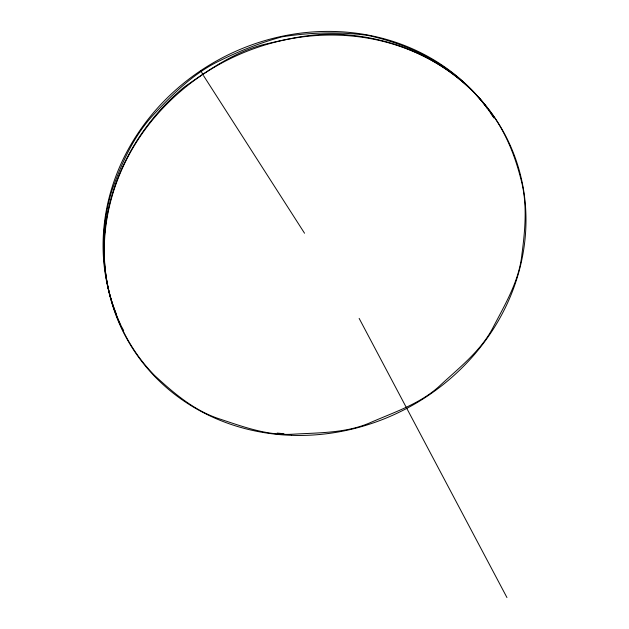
<?xml version="1.0" encoding="UTF-8"?>
<svg xmlns="http://www.w3.org/2000/svg" width="629" height="629" viewBox="0 0 629 629"><rect width="100%" height="100%" fill="white"/><g stroke="black" fill="none" stroke-linecap="round" stroke-linejoin="round"><path stroke-width="0.94" d="M277.145 433.09L283.946 433.719M489.331 111.199C461.159 70.527 415.313 45.61 367.651 35.366C339.212 31.592 310.301 32.354 281.989 36.836C260.728 42.623 240.16 50.635 220.417 60.4C193.614 72.98 172.425 94.366 152.525 115.791C133.254 136.918 121.515 163.524 112.048 190.194C98.179 234.318 101.395 283.663 121.027 325.578M490.927 113.597L492.523 115.988M304.538 233.225L203.482 75.59M202.805 74.458L200.824 70.566M121.381 326.451L123.669 330.555M359.143 318.384L506.95 597.55M116.074 313.439A213.483 194.935 -27.9 0 1 217.933 60.156A213.483 194.935 -27.9 0 1 487.514 108.644M489.692 111.687A213.483 194.935 -27.9 0 1 490.762 113.228M492.334 115.555A213.483 194.935 -27.9 0 1 493.859 117.906M104.76 232.667C100.121 284.41 118.055 338.347 154.64 375.513C173.313 392.7 193.252 409.849 217.579 418.269C242.039 426.344 267.113 435.944 293.295 434.183C319.469 432.634 346.791 433.232 371.165 422.263C395.366 411.728 421.556 403.299 440.968 384.657C460.224 366.872 481.743 350.117 493.71 326.231C505.669 303.414 519.271 280.377 521.928 254.258C525.231 229.058 527.629 203.002 520.655 178.188C514.325 153.397 504.277 129.315 488.379 109.076C455.168 65.502 402.654 39.745 348.537 35.02C319.288 31.521 290.504 38.235 262.23 44.903C233.343 52.765 208.71 69.976 184.494 86.873C140.699 122.938 110.091 175.743 104.76 232.667M291.455 435.323A214.859 195.894 -27.9 0 0 508.421 141.478A214.859 195.894 -27.9 0 0 145.519 128.953A214.859 195.894 -27.9 0 0 291.455 435.323"/></g></svg>
